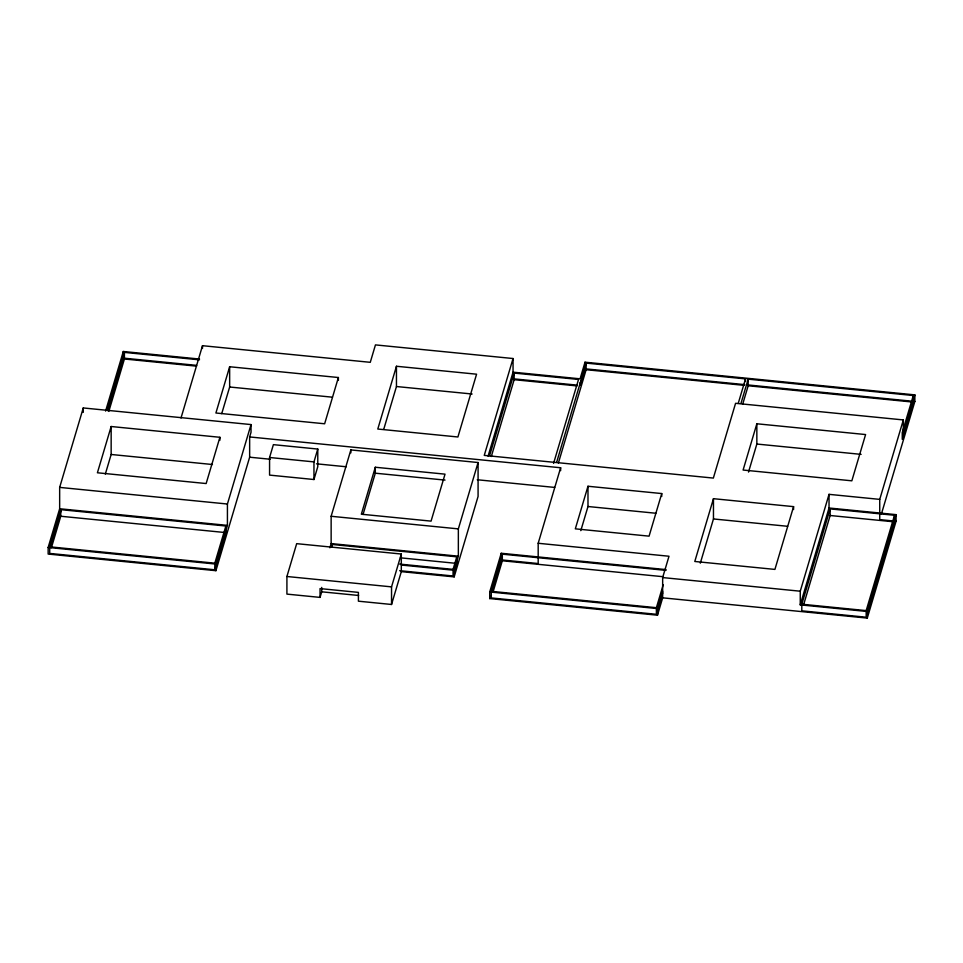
<?xml version="1.0" encoding="UTF-8"?>
<svg xmlns="http://www.w3.org/2000/svg" width="963" height="963" viewBox="0 0 963 963"><rect width="100%" height="100%" fill="white"/><g stroke="black" fill="none" stroke-linecap="round" stroke-linejoin="round"><path stroke-width="1.44" d="M59.658 487.398L83.263 407.951L251.03 424.575L251.03 432.279L249.646 436.949L249.646 457.196L215.917 570.686L48.15 554.062L48.15 547.453L59.658 508.753L59.658 487.398L227.424 504.022L251.03 424.575M225.872 526.015L214.821 563.174L214.821 569.783L49.703 553.424L49.703 546.815L60.753 509.656L225.872 526.015L225.872 532.611L215.243 568.351M50.293 546.852L60.994 510.835M51.412 547.706L60.753 516.252L60.753 509.656M105.593 411.081L123.3 351.495L199.51 359.043M107.146 410.467L124.408 352.398L199.473 359.837M107.7 410.587L123.3 358.104L123.3 351.495M108.831 411.406L124.408 358.994L124.408 352.398M111.154 426.513L97.407 472.773L206.154 483.546L219.901 437.286L111.154 426.513L111.154 454.476L105.328 474.097M180.996 418.038L202.495 345.693L370.274 362.317L375.45 344.898L513.05 358.525L513.05 372.175L488.06 456.221M229.651 366.747L215.905 413.007L324.639 423.78L338.386 377.52L229.651 366.747L229.651 387.006L221.731 413.633M215.917 570.686L215.917 564.077L227.424 525.377L227.424 504.022M269.568 457.497L273.384 444.653L317.778 449.059L317.778 466.67L313.962 479.514L269.568 475.108L269.568 457.497L313.962 461.891L317.778 449.059M286.914 576.5L296.676 543.662L401.306 554.026L401.306 571.637L391.544 604.475L358.405 601.189L358.405 592.389L320.053 588.586L320.053 597.397L286.914 594.111L286.914 576.5L391.544 586.864L401.306 554.026M329.888 547.803L331.14 543.577L331.14 516.276L350.857 449.926L478.081 462.529L478.081 496.427L454.163 576.885L401.306 571.637M331.416 547.261L332.235 544.468L456.799 556.819L456.799 563.415L453.898 573.19M320.053 597.397L321.714 591.812L321.714 587.406M396.455 366.265L377.797 429.041L457.906 436.985L476.577 374.198L396.455 366.265L396.455 386.524L383.731 429.329M375.305 467.248L361.342 514.218L431.063 521.127L445.026 474.157L375.305 467.248L375.305 473.194L363.039 514.471M454.163 576.885L454.163 570.277L458.352 556.181L458.352 528.88L478.081 462.529M513.05 358.525L484.257 455.391L713.354 478.081L735.576 403.304L903.342 419.928L903.342 433.579L914.85 394.878L585.023 362.196L580.075 378.82L513.05 372.175M399.681 570.686L453.067 575.982L453.067 569.374L456.799 556.819M489.613 455.595L514.146 373.078L578.522 379.458L553.569 463.396M491.311 456.51L514.146 379.687L514.146 373.078M491.852 591.402L501.229 559.876L538.185 563.536L538.185 543.276L668.996 556.241L662.652 577.571L662.652 597.83L657.488 615.201L489.722 598.577L489.722 591.968L501.229 553.268L666.023 569.59M663.194 584.818L656.393 607.689L656.393 614.298L491.274 597.939L491.274 591.33L502.325 554.17L665.951 570.373M489.722 598.577L490.576 595.712M492.984 592.221L502.325 560.767L502.325 554.17M556.686 462.132L586.118 363.099L745.518 378.892L745.518 381.529M585.023 362.196L585.023 368.805L580.075 385.429L580.075 382.78M558.396 462.986L586.118 369.708L586.118 363.099M538.185 543.276L560.635 467.753L249.646 436.949M587.984 486.255L575.32 528.843L649.074 536.15L661.737 493.562L587.984 486.255L587.984 506.514L580.809 530.649M657.488 615.201L657.488 608.592L662.652 591.222M657.235 611.433L662.761 592.859M738.272 403.292L745.518 378.892M740.956 403.461L748.179 379.157L913.297 395.516L913.297 402.113L902.247 439.284L902.247 432.676L913.297 395.516M713.463 498.69L694.792 561.477L774.914 569.41L793.572 506.634L713.463 498.69L713.463 518.949L700.306 563.174M742.654 404.34L748.179 385.766L748.179 379.157M756.846 423.78L743.099 470.04L851.846 480.814L865.593 434.554L756.846 423.78L756.846 444.039L748.516 472.075M800.253 604.86L829.035 507.995L896.072 514.639L867.278 611.505L800.253 604.86L800.253 591.21L829.035 494.344L879.737 499.376L903.342 419.928M894.519 515.277L866.182 610.602L866.182 617.211L801.806 610.831L801.806 604.222L830.142 508.897L894.519 515.277L894.519 521.886L867.025 614.358M803.503 605.137L830.142 515.506L830.142 508.897M881.446 513.857L914.85 401.487L914.85 394.878M662.652 597.83L867.278 618.102L896.072 521.248L896.072 514.639M585.023 368.805L744.712 384.622M747.697 384.923L914.85 401.487M586.118 369.708L744.038 385.344M748.179 385.766L911.805 401.968M512.87 378.76L577.09 385.128M514.146 379.687L577.03 385.91M123.3 358.104L196.645 365.362M124.408 358.994L196.524 366.145M396.455 386.524L472.123 394.011M229.651 387.006L332.428 397.189M756.846 444.039L861.127 454.367M249.646 457.196L270.362 459.255M316.49 463.817L346.259 466.766M477.263 479.755L554.676 487.422M896.072 521.248L879.737 519.623L879.737 499.376M830.142 515.506L893.014 521.729M375.305 473.194L445.026 480.104M111.154 454.476L212.45 464.515M587.984 506.514L655.839 513.243M713.463 518.949L787.638 526.292M331.14 516.276L458.352 528.88M59.658 508.753L227.424 525.377M60.753 516.252L224.379 532.467M331.14 543.577L458.352 556.181M502.325 560.767L662.977 576.693M662.652 577.571L800.253 591.21M400.452 557.83L455.318 563.271M399.681 564.089L453.067 569.374M801.806 604.222L866.182 610.602M401.306 565.04L454.163 570.277M49.703 546.815L214.821 563.174M48.15 547.453L215.917 564.077M491.274 591.33L656.393 607.689M489.722 591.968L657.488 608.592M321.714 591.812L358.597 595.471M867.278 611.505L867.278 618.102M829.035 494.344L829.035 507.995M793.572 506.634L793.572 509.523M661.737 493.562L661.737 496.463M560.635 467.753L560.635 470.642M501.229 553.268L501.229 559.876M391.544 586.864L391.544 604.475M350.857 449.926L350.857 452.875M338.386 377.52L338.386 380.421M332.235 544.468L332.235 547.116M313.962 461.891L313.962 479.514M219.901 437.286L219.901 440.235M202.495 345.693L202.495 348.425M83.263 407.951L83.263 412.369"/></g></svg>
